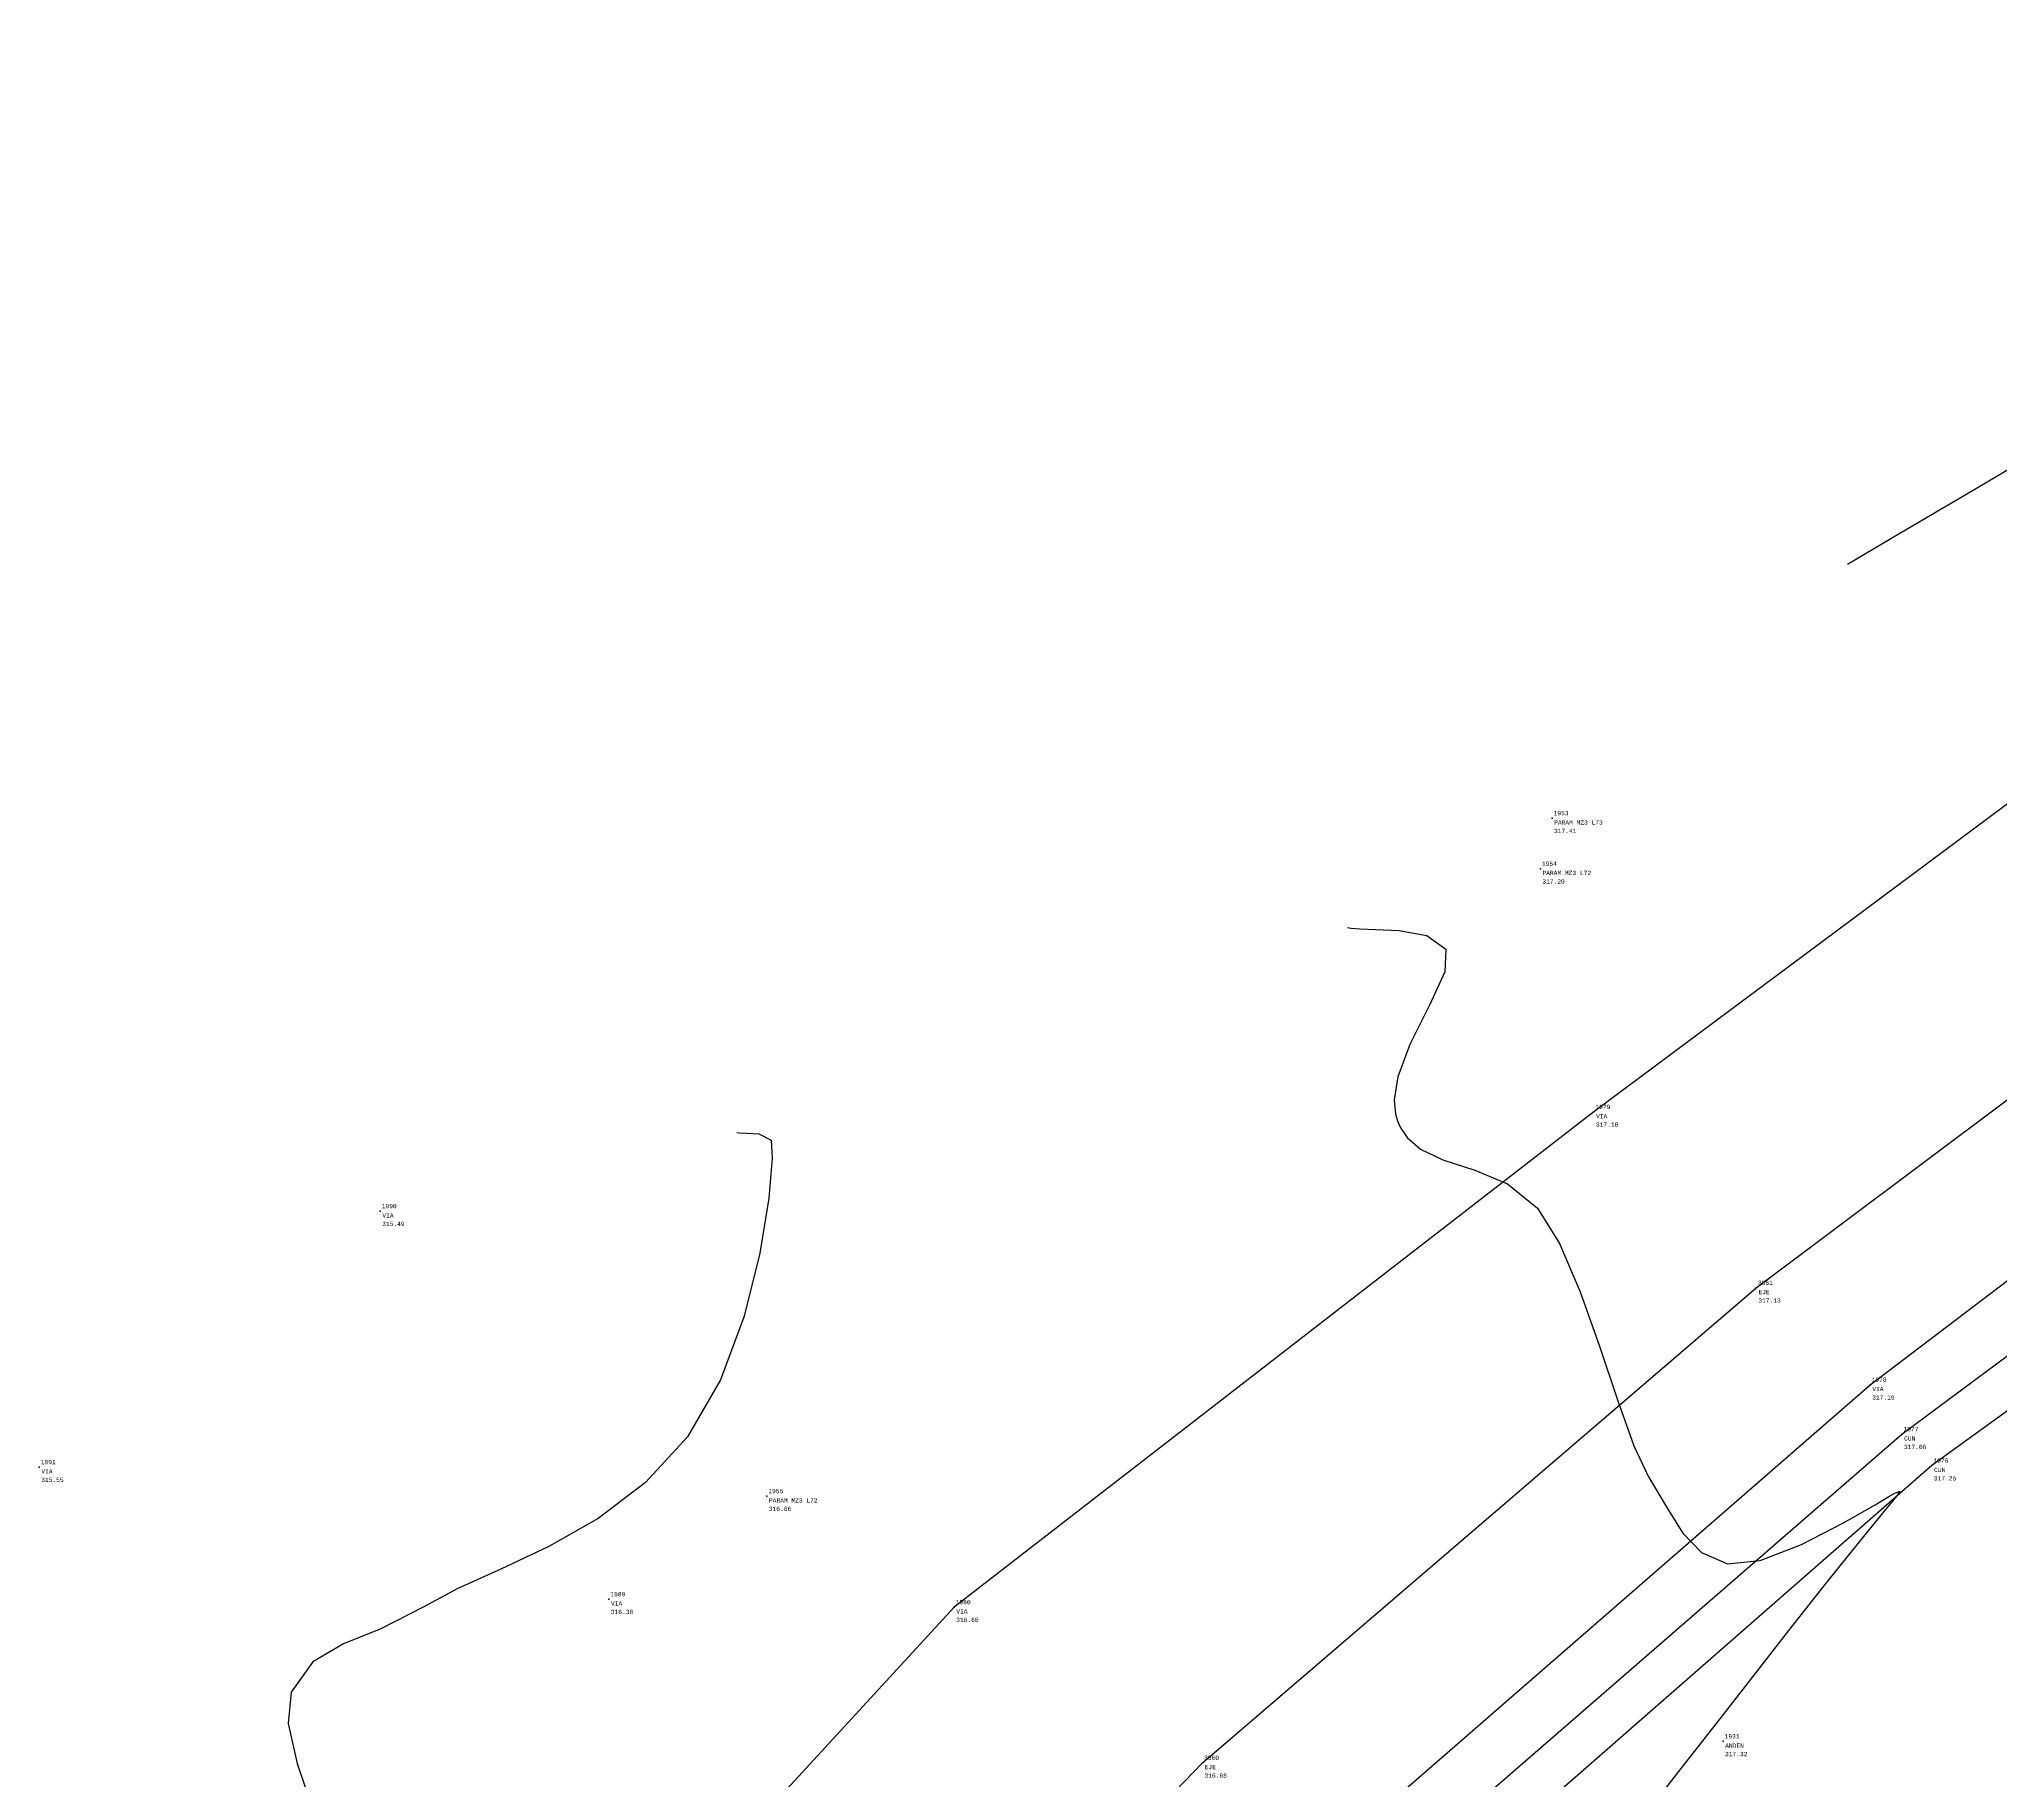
# Model space of a CAD drawing. Header units: metres. Extents: x 5050628 to 5051715, y 2427226 to 2427693.
# Drawn here: x 5051132.24 to 5051154.96, y 2427563.21 to 2427583.38 of the extents above; entities that cross this region are included whole.
import ezdxf
from ezdxf.enums import TextEntityAlignment as Align

# ---------------------------------------------------------------- set-up
doc = ezdxf.new("R2010")
doc.units = ezdxf.units.M
for name, color, linetype in [('1. Eje Vía', 7, 'Continuous'), ('C-TOPO-MINR-N', 11, 'Continuous'), ('Cuneta N', 150, 'Continuous'), ('CVL_PUNTO', 2, 'Continuous'), ('CVL_PUNTO_COR', 2, 'Continuous'), ('CVL_PUNTO_NUM', 2, 'Continuous'), ('Vía', 40, 'Continuous')]:
    doc.layers.add(name, color=color, linetype=linetype)
doc.styles.add('MONOTXT4', font='monotxt4.shx')

msp = doc.modelspace()

# ---------------------------------------------------------------- linework, layer by layer
at = {"layer": '1. Eje Vía', "elevation": 280.286, "flags": 128}
msp.add_lwpolyline([(5051134.96, 2427542.765), (5051136.762, 2427550.747), (5051140.146, 2427557.639), (5051145.715, 2427563.414), (5051152.129, 2427568.918), (5051158.878, 2427573.977), (5051164.148, 2427577.812), (5051170.819, 2427581.928), (5051177.257, 2427585.087), (5051183.701, 2427585.878), (5051190.33, 2427585.765), (5051196.888, 2427583.281), (5051203.2, 2427580.039), (5051209.101, 2427576.436), (5051214.374, 2427572.29), (5051219.438, 2427567.447), (5051223.217, 2427562.623), (5051227.421, 2427557.665), (5051231.897, 2427551.837), (5051237.2, 2427546.823), (5051244.163, 2427543.332), (5051251.264, 2427540.992)], dxfattribs=at)
at = {"layer": 'C-TOPO-MINR-N', "color": 32, "linetype": 'Continuous', "lineweight": -3}
for points in [[(5051155.541, 2427578.689, 318.966), (5051154.615, 2427578.142, 318.966), (5051153.792, 2427577.656, 318.966), (5051153.185, 2427577.298, 318.966)], [(5051147.396, 2427573.091, 317.966), (5051147.437, 2427573.084, 317.966), (5051147.536, 2427573.075, 317.966), (5051147.718, 2427573.07, 317.966), (5051147.99, 2427573.059, 317.966), (5051148.313, 2427573, 317.966), (5051148.532, 2427572.84, 317.966), (5051148.52, 2427572.577, 317.966), (5051148.343, 2427572.191, 317.966), (5051148.116, 2427571.737, 317.966), (5051147.976, 2427571.363, 317.966), (5051147.933, 2427571.095, 317.966), (5051147.949, 2427570.929, 317.966), (5051147.972, 2427570.851, 317.966), (5051148.005, 2427570.779, 317.966), (5051148.085, 2427570.658, 317.966), (5051148.241, 2427570.522, 317.966), (5051148.499, 2427570.4, 317.966), (5051148.868, 2427570.28, 317.966), (5051149.249, 2427570.122, 317.966), (5051149.594, 2427569.841, 317.966), (5051149.849, 2427569.431, 317.966), (5051150.089, 2427568.871, 317.966), (5051150.314, 2427568.241, 317.966), (5051150.522, 2427567.62, 317.966), (5051150.712, 2427567.088, 317.966), (5051150.881, 2427566.726, 317.966), (5051151.091, 2427566.371, 317.966), (5051151.278, 2427566.074, 317.966), (5051151.495, 2427565.85, 317.966), (5051151.797, 2427565.719, 317.966), (5051152.173, 2427565.757, 317.966), (5051152.654, 2427565.944, 317.966), (5051153.133, 2427566.189, 317.966), (5051153.504, 2427566.403, 317.966), (5051153.662, 2427566.499, 317.966), (5051153.733, 2427566.539, 317.966), (5051153.791, 2427566.563, 317.966), (5051153.756, 2427566.508, 317.966), (5051153.701, 2427566.443, 317.966), (5051153.591, 2427566.308, 317.966), (5051153.32, 2427565.973, 317.966), (5051152.94, 2427565.498, 317.966), (5051152.501, 2427564.945, 317.966), (5051152.057, 2427564.376, 317.966), (5051151.69, 2427563.905, 317.966), (5051151.227, 2427563.313, 317.966), (5051150.703, 2427562.639, 317.966)], [(5051140.32, 2427570.718, 316.966), (5051140.351, 2427570.713, 316.966), (5051140.433, 2427570.71, 316.966), (5051140.576, 2427570.701, 316.966), (5051140.718, 2427570.63, 316.966), (5051140.73, 2427570.421, 316.966), (5051140.691, 2427569.956, 316.966), (5051140.589, 2427569.318, 316.966), (5051140.407, 2427568.589, 316.966), (5051140.132, 2427567.853, 316.966), (5051139.75, 2427567.191, 316.966), (5051139.265, 2427566.661, 316.966), (5051138.716, 2427566.246, 316.966), (5051138.144, 2427565.921, 316.966), (5051137.589, 2427565.658, 316.966), (5051137.091, 2427565.432, 316.966), (5051136.69, 2427565.217, 316.966), (5051136.2, 2427564.965, 316.966), (5051135.765, 2427564.791, 316.966), (5051135.41, 2427564.584, 316.966), (5051135.161, 2427564.234, 316.966), (5051135.124, 2427563.871, 316.966), (5051135.228, 2427563.405, 316.966), (5051135.418, 2427562.846, 316.966)]]:
    msp.add_polyline3d(points, dxfattribs=at)
at = {"layer": 'Cuneta N'}
for points in [[(5051203.26, 2427452.263, 308.874), (5051197.702, 2427458.965, 309.213), (5051190.464, 2427466.5, 309.824), (5051184.413, 2427473.092, 310.313), (5051178.583, 2427479.48, 310.976), (5051172.774, 2427485.435, 311.481), (5051166.446, 2427491.868, 312.033), (5051159.903, 2427498.556, 312.441), (5051153.703, 2427505.572, 312.955), (5051148.607, 2427511.902, 313.346), (5051144.162, 2427516.97, 313.858), (5051140.018, 2427524.37, 314.343), (5051138.384, 2427530.67, 314.865), (5051137.517, 2427538.569, 315.33), (5051137.838, 2427545.207, 315.805), (5051139.141, 2427550.602, 316.23), (5051141.536, 2427554.476, 316.482), (5051145.971, 2427560.41, 316.844), (5051153.816, 2427567.222, 317.529), (5051160.576, 2427572.246, 317.942)], [(5051161.007, 2427571.81, 318.12), (5051154.163, 2427566.858, 317.716), (5051146.364, 2427560.035, 317.018), (5051141.854, 2427554.167, 316.681), (5051139.568, 2427550.445, 316.63), (5051138.24, 2427544.985, 316.143), (5051137.981, 2427538.57, 315.506), (5051138.889, 2427530.738, 315.18), (5051140.349, 2427524.571, 314.55), (5051144.858, 2427517.504, 314.105), (5051148.871, 2427512.189, 313.634), (5051153.988, 2427505.916, 313.207), (5051160.16, 2427498.913, 312.699), (5051166.821, 2427492.109, 312.266), (5051173.067, 2427485.782, 311.886), (5051178.855, 2427479.788, 311.213), (5051184.85, 2427473.514, 310.526), (5051190.962, 2427467.17, 310.018), (5051198.311, 2427459.043, 309.4), (5051203.838, 2427452.912, 309.09)]]:
    msp.add_polyline3d(points, dxfattribs=at)
at = {"layer": 'CVL_PUNTO', "color": 4}
for p in [(5051149.763, 2427574.359, 317.878), (5051149.763, 2427574.359, 317.878), (5051149.628, 2427573.774, 317.665), (5051149.628, 2427573.774, 317.665), (5051150.248, 2427570.956, 317.564), (5051150.248, 2427570.956, 317.564), (5051136.191, 2427569.807, 315.96), (5051136.191, 2427569.807, 315.96), (5051152.129, 2427568.918, 317.594), (5051152.129, 2427568.918, 317.594), (5051153.448, 2427567.795, 317.661), (5051153.448, 2427567.795, 317.661), (5051153.816, 2427567.222, 317.529), (5051153.816, 2427567.222, 317.529), (5051132.242, 2427566.841, 316.013), (5051132.242, 2427566.841, 316.013), (5051154.163, 2427566.858, 317.716), (5051154.163, 2427566.858, 317.716), (5051140.669, 2427566.504, 317.127), (5051140.669, 2427566.504, 317.127), (5051138.839, 2427565.31, 316.846), (5051138.839, 2427565.31, 316.846), (5051142.839, 2427565.218, 317.063), (5051142.839, 2427565.218, 317.063), (5051151.744, 2427563.663, 317.789), (5051151.744, 2427563.663, 317.789), (5051145.715, 2427563.414, 317.144), (5051145.715, 2427563.414, 317.144)]:
    msp.add_point(p, dxfattribs=at)
at = {"layer": 'Vía'}
for points in [[(5051164.894, 2427606.028, 319.662), (5051167.459, 2427599.321, 319.569), (5051169.887, 2427593.797, 319.511), (5051172.504, 2427588.281, 319.421), (5051172.504, 2427588.281, 319.421), (5051164.8, 2427581.18, 318.681), (5051157.802, 2427576.582, 318.005), (5051150.248, 2427570.956, 317.564), (5051142.839, 2427565.218, 317.063), (5051136.989, 2427558.852, 316.691), (5051134.148, 2427553.678, 316.373), (5051132.523, 2427546.077, 316.037), (5051132.345, 2427538.839, 315.723)], [(5051136.782, 2427538.62, 315.539), (5051137.127, 2427545.381, 315.984), (5051138.605, 2427551.061, 316.387), (5051140.806, 2427554.958, 316.548), (5051145.612, 2427560.973, 317.013), (5051153.448, 2427567.795, 317.661), (5051160.064, 2427572.822, 318.114), (5051167.526, 2427576.881, 318.873), (5051173.411, 2427580.047, 319.434), (5051177.638, 2427581.979, 319.766), (5051183.229, 2427582.744, 320.301), (5051186.639, 2427581.737, 320.511), (5051193.474, 2427581.807, 321.23), (5051199.756, 2427579.224, 321.713), (5051205.462, 2427575.307, 321.94), (5051211.113, 2427571.691, 322.274), (5051215.336, 2427567.899, 322.462), (5051220.623, 2427561.916, 322.789), (5051225.064, 2427556.822, 323.16), (5051229.599, 2427551.097, 323.524), (5051235.865, 2427545.419, 323.855), (5051242.377, 2427540.787, 324.142)]]:
    msp.add_polyline3d(points, dxfattribs=at)

# ---------------------------------------------------------------- texts
at = {"layer": 'CVL_PUNTO_COR', "color": 4, "style": 'MONOTXT4'}
for s, p in [('317.41', (5051149.786, 2427574.236, 317.878)), ('317.20', (5051149.651, 2427573.651, 317.665)), ('317.10', (5051150.271, 2427570.833, 317.564)), ('315.49', (5051136.214, 2427569.684, 315.96)), ('317.13', (5051152.152, 2427568.795, 317.594)), ('317.19', (5051153.471, 2427567.672, 317.661)), ('317.06', (5051153.839, 2427567.099, 317.529)), ('315.55', (5051132.265, 2427566.718, 316.013)), ('317.25', (5051154.186, 2427566.735, 317.716)), ('316.66', (5051140.692, 2427566.381, 317.127)), ('316.38', (5051138.862, 2427565.187, 316.846)), ('316.60', (5051142.862, 2427565.095, 317.063)), ('317.32', (5051151.767, 2427563.54, 317.789)), ('316.68', (5051145.738, 2427563.291, 317.144))]:
    msp.add_text(s, height=0.05, dxfattribs=at).set_placement(p, align=Align.TOP_LEFT)
at = {"layer": 'CVL_PUNTO_NUM', "color": 4, "style": 'MONOTXT4'}
for s, p in [('1953', (5051149.781, 2427574.377, 317.878)), ('1954', (5051149.646, 2427573.792, 317.665)), ('1979', (5051150.266, 2427570.974, 317.564)), ('1990', (5051136.209, 2427569.825, 315.96)), ('3861', (5051152.147, 2427568.936, 317.594)), ('1978', (5051153.466, 2427567.813, 317.661)), ('1977', (5051153.834, 2427567.24, 317.529)), ('1991', (5051132.26, 2427566.859, 316.013)), ('1976', (5051154.181, 2427566.876, 317.716)), ('1955', (5051140.687, 2427566.522, 317.127)), ('1989', (5051138.857, 2427565.328, 316.846)), ('1980', (5051142.857, 2427565.236, 317.063)), ('1931', (5051151.762, 2427563.681, 317.789)), ('3860', (5051145.733, 2427563.432, 317.144))]:
    msp.add_text(s, height=0.05, dxfattribs=at).set_placement(p, align=Align.BOTTOM_LEFT)
for s, p in [('PARAM MZ3 L73', (5051149.788, 2427574.334, 317.878)), ('PARAM MZ3 L72', (5051149.653, 2427573.749, 317.665)), ('VIA', (5051150.273, 2427570.931, 317.564)), ('VIA', (5051136.216, 2427569.782, 315.96)), ('EJE', (5051152.154, 2427568.893, 317.594)), ('VIA', (5051153.473, 2427567.77, 317.661)), ('CUN', (5051153.841, 2427567.197, 317.529)), ('VIA', (5051132.267, 2427566.816, 316.013)), ('CUN', (5051154.188, 2427566.833, 317.716)), ('PARAM MZ3 L72', (5051140.694, 2427566.479, 317.127)), ('VIA', (5051138.864, 2427565.285, 316.846)), ('VIA', (5051142.864, 2427565.193, 317.063)), ('ANDEN', (5051151.769, 2427563.638, 317.789)), ('EJE', (5051145.74, 2427563.389, 317.144))]:
    msp.add_text(s, height=0.05, dxfattribs=at).set_placement(p, align=Align.TOP_LEFT)

doc.saveas('drawing.dxf')
